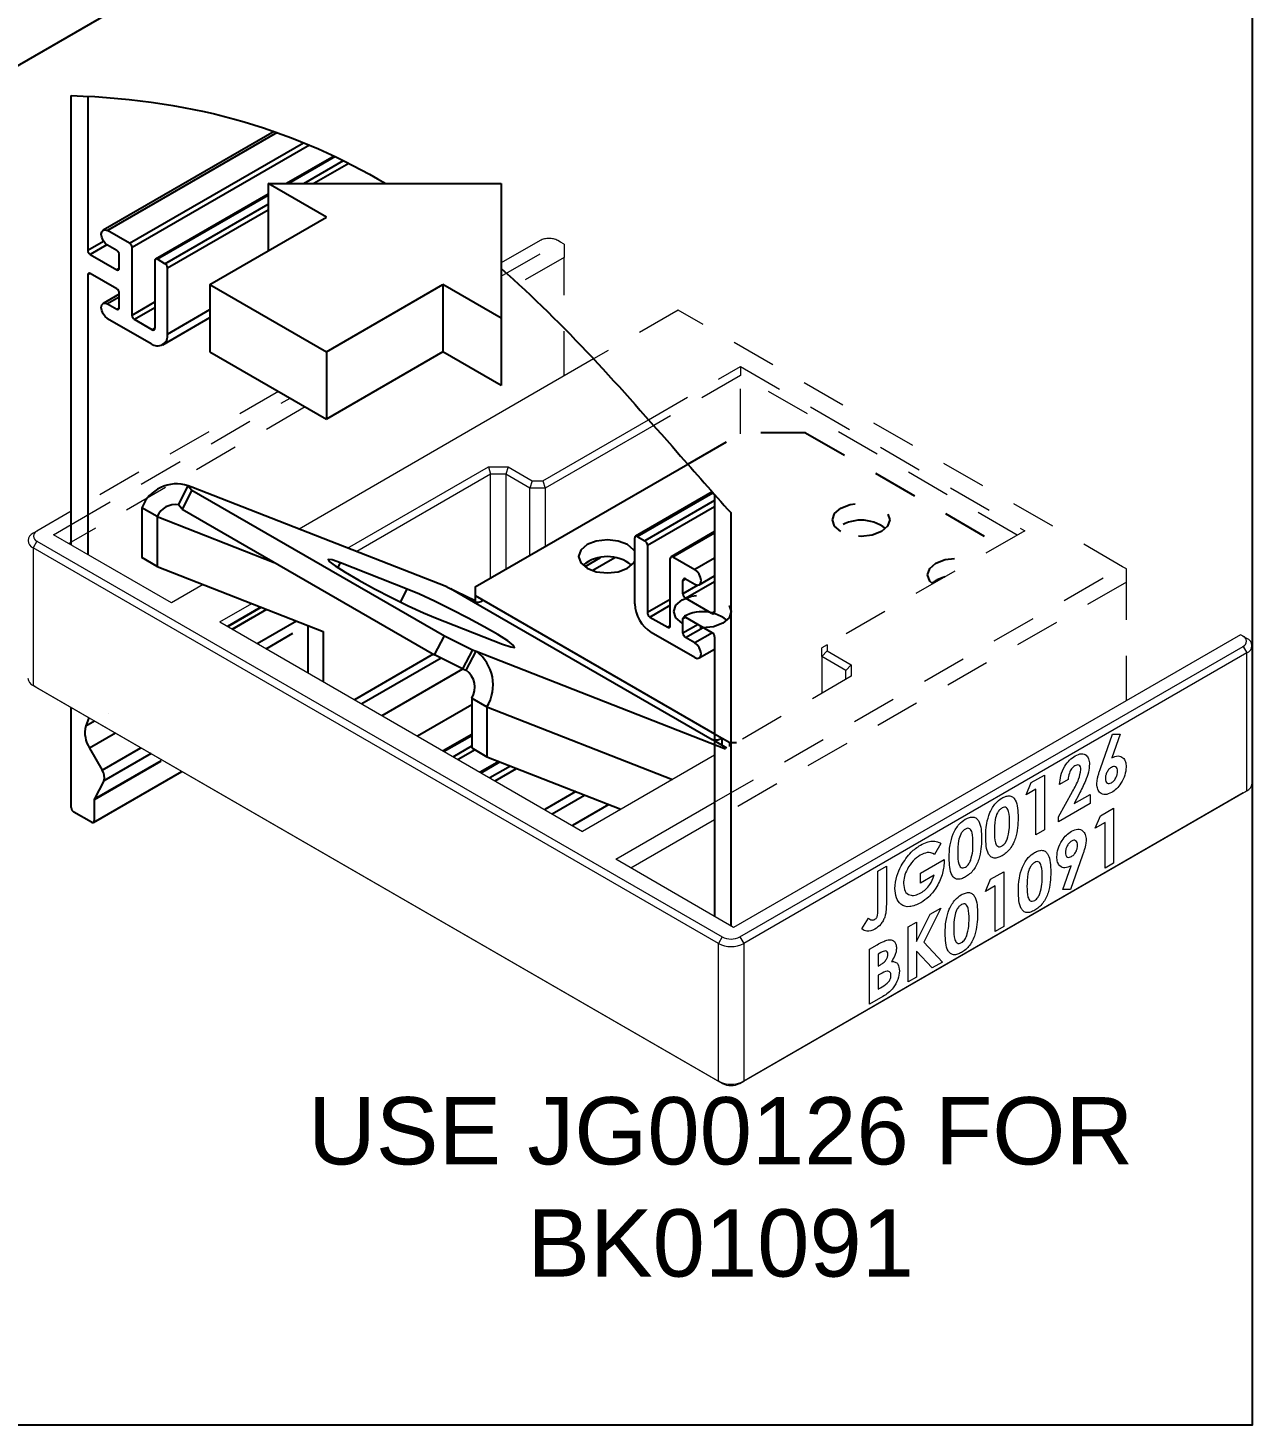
# Model space of a CAD drawing. Extents: x -0.2 to 12.5, y -10.1 to 0.
# Drawn here: x 9.087 to 12.498, y -10.085 to -6.192 of the extents above; entities that cross this region are included whole.
import ezdxf

# ---------------------------------------------------------------- set-up
doc = ezdxf.new("R2010")
doc.units = 0
doc.header["$LTSCALE"] = 0.5
doc.header["$MEASUREMENT"] = 0
doc.linetypes.add('HIDDEN', pattern=[0.375, 0.25, -0.125])
for name, color, linetype in [('Brackets', 181, 'CONTINUOUS'), ('Dimension', 10, 'CONTINUOUS'), ('FAB DWG', 221, 'CONTINUOUS'), ('Housing', 150, 'CONTINUOUS')]:
    doc.layers.add(name, color=color, linetype=linetype)
doc.layers.add('Jig', color=41, linetype='CONTINUOUS', lineweight=13)
doc.layers.add('Text-Unprinted', color=131, linetype='CONTINUOUS', plot=False)
doc.styles.get("Standard").update_dxf_attribs({"font": 'arial.ttf'})

msp = doc.modelspace()

# ---------------------------------------------------------------- linework, layer by layer
at = {"layer": 'Brackets', "transparency": 16777216}
for p, q in [((8.5068, -6.6155), (9.7437, -5.9016)), ((10.3338, -7.7494), (10.9257, -7.4075)), ((9.5064, -7.5206), (9.5336, -7.4675)), ((9.5336, -7.4675), (9.544, -7.4797)), ((9.5438, -7.4715), (9.5336, -7.4675)), ((10.2543, -7.749), (9.5438, -7.4715)), ((9.544, -7.4797), (9.5168, -7.5328)), ((9.544, -7.4797), (10.2477, -7.886)), ((9.4471, -7.5532), (9.4049, -7.5288)), ((9.4049, -7.5288), (9.4049, -7.6678)), ((9.5168, -7.5328), (9.5064, -7.5206)), ((9.5168, -7.5328), (10.2205, -7.9391)), ((9.4471, -7.5532), (9.4471, -7.6922)), ((9.4471, -7.5532), (9.7737, -7.6812)), ((9.4471, -7.6922), (9.4049, -7.6678)), ((9.4471, -7.6922), (9.9098, -7.8734)), ((9.9508, -7.6963), (9.9578, -7.6826)), ((10.1442, -7.7556), (9.9578, -7.6826)), ((10.1257, -7.7916), (10.1442, -7.7556)), ((10.2543, -7.749), (10.3338, -7.7872)), ((10.265, -7.7541), (10.3286, -7.7908)), ((10.3338, -7.7494), (10.3338, -7.7739)), ((10.3338, -7.7737), (11.0004, -8.1585)), ((10.3338, -7.7739), (10.3338, -7.7922)), ((10.3292, -7.791), (10.9935, -8.1745)), ((9.8675, -7.8569), (9.8675, -7.9889)), ((10.223, -7.8356), (10.4093, -7.9086)), ((9.9098, -7.8734), (9.9098, -8.0133)), ((10.2205, -7.9391), (10.2477, -7.886)), ((10.2477, -7.886), (10.3257, -7.9248)), ((10.2985, -7.9778), (10.2205, -7.9391)), ((10.3257, -7.9248), (10.2985, -7.9778)), ((10.3087, -7.9818), (10.3359, -7.9287)), ((10.3257, -7.9248), (10.3359, -7.9287)), ((10.3359, -7.9287), (11.0307, -8.2009)), ((10.2985, -7.9778), (10.3087, -7.9818)), ((10.3238, -8.0593), (10.3661, -8.0837)), ((10.3238, -8.0593), (10.3238, -8.1983)), ((10.3661, -8.0837), (10.3661, -8.2227)), ((10.3661, -8.0837), (10.8829, -8.2862)), ((11.0004, -8.1785), (10.9935, -8.1745)), ((10.3238, -8.1983), (10.3661, -8.2227)), ((10.3661, -8.2227), (10.7395, -8.369))]:
    msp.add_line(p, q, dxfattribs=at)
at = {"layer": 'Brackets', "linetype": 'HIDDEN', "transparency": 16777216}
for p, q in [((10.9257, -7.4075), (11.0773, -7.3204)), ((11.0004, -8.1585), (11.0427, -8.1831))]:
    msp.add_line(p, q, dxfattribs=at)
at = {"layer": 'Brackets', "linetype": 'HIDDEN', "lineweight": 25, "transparency": 16777216}
for p, q in [((11.2541, -7.3204), (11.0773, -7.3204)), ((11.2541, -7.3204), (11.7955, -7.6328)), ((11.0207, -8.1704), (11.0207, -8.1904)), ((11.035, -8.1984), (11.0004, -8.1785)), ((11.0427, -8.1831), (11.0615, -8.1831)), ((11.0427, -8.194), (11.0427, -8.1831))]:
    msp.add_line(p, q, dxfattribs=at)
at = {"layer": 'Brackets', "linetype": 'HIDDEN', "lineweight": 25, "transparency": 16777216, "flags": 128}
for points in [[(11.3522, -7.5954), (11.3348, -7.5804), (11.3288, -7.5627), (11.3348, -7.545), (11.3522, -7.5301), (11.3781, -7.5201), (11.4088, -7.5165), (11.4394, -7.5201), (11.4653, -7.5301), (11.4827, -7.545), (11.4888, -7.5627), (11.4827, -7.5804), (11.4653, -7.5954), (11.4394, -7.6054), (11.4088, -7.6089), (11.3781, -7.6054), (11.3522, -7.5954)], [(11.6085, -7.7408), (11.6, -7.7334), (11.5939, -7.7158), (11.6, -7.6981), (11.6174, -7.6831), (11.6433, -7.6731), (11.6739, -7.6696), (11.7045, -7.6731), (11.7172, -7.678)], [(10.9102, -7.8504), (10.8929, -7.8354), (10.8868, -7.8178), (10.8929, -7.8001), (10.9102, -7.7851), (10.9362, -7.7751), (10.9668, -7.7716), (10.9974, -7.7751), (11.0234, -7.7851), (11.0407, -7.8001), (11.0468, -7.8178), (11.0407, -7.8354), (11.0234, -7.8504), (10.9974, -7.8604), (10.9668, -7.8639), (10.9362, -7.8604), (10.9102, -7.8504)]]:
    msp.add_lwpolyline(points, dxfattribs=at)
at = {"layer": 'Brackets', "transparency": 16777216, "flags": 128}
for points in [[(10.7781, -7.6508), (10.7756, -7.6467), (10.7582, -7.6318), (10.7323, -7.6217), (10.7017, -7.6182), (10.671, -7.6217), (10.6451, -7.6318), (10.6277, -7.6467), (10.6217, -7.6644), (10.6277, -7.6821), (10.6451, -7.6971)], [(9.9578, -7.6826), (9.9346, -7.6744), (9.924, -7.6732), (9.9268, -7.6789), (9.943, -7.6911), (9.971, -7.7088), (10.0088, -7.7306), (10.0531, -7.7547), (10.1005, -7.7791), (10.147, -7.8019), (10.189, -7.8213), (10.223, -7.8356)], [(10.6451, -7.6971), (10.671, -7.7071), (10.7017, -7.7106), (10.7323, -7.7071), (10.7582, -7.6971), (10.7756, -7.6821), (10.7781, -7.678)], [(10.4093, -7.9086), (10.4326, -7.9167), (10.4432, -7.918), (10.4403, -7.9123), (10.4242, -7.9001), (10.3962, -7.8824), (10.3584, -7.8606), (10.3141, -7.8365), (10.2667, -7.8121), (10.2201, -7.7893), (10.1782, -7.7699), (10.1442, -7.7556)]]:
    msp.add_lwpolyline(points, dxfattribs=at)
at = {"layer": 'Brackets', "transparency": 16777216}
for centre, radius, start, end in [((9.5018, -7.5665), 0.104, 72.1919, 158.7551), ((9.4982, -7.5755), 0.0556, 81.3612, 156.4561), ((10.7017, -7.7748), 0.1096, 51.7093, 128.2907), ((10.3378, -7.7602), 0.032, 253.425, 304.3971), ((10.2666, -8.0227), 0.1168, 328.4715, 53.584), ((10.274, -8.0288), 0.0584, 328.4715, 53.584), ((11.0015, -8.1536), 0.0224, 248.9979, 267.2255)]:
    msp.add_arc(centre, radius, start, end, dxfattribs=at)
at = {"layer": 'Brackets', "linetype": 'HIDDEN', "lineweight": 25, "transparency": 16777216}
for centre, radius, start, end in [((11.4088, -7.6732), 0.1096, 51.7271, 128.2729), ((11.6739, -7.8262), 0.1096, 106.7823, 128.2729), ((10.9668, -7.9283), 0.1096, 51.7271, 128.2729), ((11.0026, -8.144), 0.032, 266.0815, 304.3971)]:
    msp.add_arc(centre, radius, start, end, dxfattribs=at)
at = {"layer": 'Dimension', "transparency": 16777216}
for p, q in [((9.9189, -6.7196), (9.7565, -6.6258)), ((9.7565, -6.6258), (10.4061, -6.6258)), ((9.7565, -6.6258), (9.7565, -6.8133)), ((10.4061, -6.6258), (10.4061, -7.1883)), ((9.5942, -6.9071), (9.9189, -6.7196)), ((9.5942, -6.9071), (9.9189, -7.0946)), ((9.5942, -6.9071), (9.5942, -7.0946)), ((9.9189, -7.0946), (10.2437, -6.9071)), ((10.4061, -7.0008), (10.2437, -6.9071)), ((10.2437, -6.9071), (10.2437, -7.0946)), ((9.5942, -7.0946), (9.9189, -7.2821)), ((10.2437, -7.0946), (9.9189, -7.2821)), ((9.9189, -7.0946), (9.9189, -7.2821)), ((10.4061, -7.1883), (10.2437, -7.0946))]:
    msp.add_line(p, q, dxfattribs=at)
msp.add_open_spline([(9.2079, -6.3807), (9.5636, -6.3906), (9.8451, -6.4842), (10.0841, -6.6258)], degree=3, dxfattribs=at)
msp.add_open_spline([(10.4061, -6.8623), (10.5832, -7.0178), (10.7896, -7.2527), (10.996, -7.4876), (11.0464, -7.5434)], degree=3, knots=[0.7365575, 0.7365575, 0.7365575, 0.7365575, 1, 1.0834941, 1.0834941, 1.0834941, 1.0834941], dxfattribs=at)
at = {"layer": 'Housing', "ltscale": 0.5, "transparency": 16777216}
msp.add_line((9.2079, -7.6326), (9.2079, -6.3807), dxfattribs=at)
at = {"layer": 'Housing', "transparency": 16777216}
for p, q in [((9.2539, -6.3824), (9.2539, -6.811)), ((9.7729, -6.4805), (9.2966, -6.7555)), ((9.782, -6.4837), (9.3091, -6.7567)), ((9.3701, -6.7919), (9.8554, -6.5118)), ((9.8719, -6.5186), (9.3772, -6.8042)), ((9.9403, -6.5492), (9.8076, -6.6258)), ((9.9435, -6.5507), (9.8134, -6.6258)), ((9.8559, -6.6258), (9.9665, -6.5619)), ((9.9816, -6.5695), (9.8841, -6.6258)), ((9.7565, -6.6553), (9.4429, -6.8363)), ((9.7565, -6.6586), (9.4479, -6.8368)), ((9.4691, -6.8491), (9.7565, -6.6831)), ((9.7565, -6.6995), (9.4761, -6.8613)), ((9.3701, -6.7919), (9.3091, -6.7567)), ((9.2539, -6.811), (9.2975, -6.7858)), ((9.3073, -6.7964), (9.2609, -6.8232)), ((9.3347, -6.8124), (9.3091, -6.7976)), ((9.3772, -6.992), (9.3772, -6.8042)), ((9.2609, -6.8232), (9.3347, -6.8658)), ((9.3418, -6.8617), (9.3418, -6.8246)), ((9.4408, -6.8409), (9.4408, -7.0287)), ((9.4691, -6.8491), (9.4479, -6.8368)), ((9.2609, -6.8763), (9.2539, -6.8804)), ((9.2539, -6.8804), (9.2539, -7.6591)), ((9.3347, -6.9189), (9.2609, -6.8763)), ((9.3347, -6.8658), (9.3418, -6.8617)), ((9.4761, -7.0451), (9.4761, -6.8613)), ((9.3418, -6.9335), (9.2966, -6.9596)), ((9.3418, -6.942), (9.3091, -6.9609)), ((9.3091, -6.9609), (9.3347, -6.9757)), ((9.3418, -6.9716), (9.3418, -6.9311)), ((9.3772, -6.992), (9.4408, -6.9553)), ((9.3091, -7.0017), (9.4302, -7.0716)), ((9.3347, -6.9757), (9.3418, -6.9716)), ((9.4408, -6.9716), (9.3842, -7.0042)), ((9.4337, -7.0328), (9.3842, -7.0042)), ((9.4627, -7.0748), (9.5942, -6.9989)), ((9.4761, -7.0451), (9.5942, -6.9769)), ((9.4337, -7.0328), (9.4408, -7.0287)), ((10.994, -7.4849), (10.7802, -7.6084)), ((10.7852, -7.6089), (10.996, -7.4871)), ((11.0004, -7.5091), (10.8064, -7.6211)), ((11.0004, -7.4921), (11.0004, -7.8192)), ((10.8135, -7.6334), (11.0004, -7.5254)), ((11.0464, -8.6939), (11.0464, -7.5434)), ((10.7781, -7.7967), (10.7781, -7.6129)), ((10.7852, -7.6089), (10.8064, -7.6211)), ((11.0004, -7.5955), (10.8792, -7.6655)), ((10.8842, -7.666), (11.0004, -7.5989)), ((10.8135, -7.6334), (10.8135, -7.8212)), ((10.8842, -7.666), (10.9452, -7.7012)), ((10.6815, -7.6686), (10.639, -7.6931)), ((10.7224, -7.6686), (10.6609, -7.7041)), ((10.8771, -7.8579), (10.8771, -7.6701)), ((11.0004, -7.6693), (10.9452, -7.7012)), ((10.9125, -7.7313), (10.9195, -7.7272)), ((10.9125, -7.7685), (10.9125, -7.7313)), ((10.9541, -7.7444), (10.9125, -7.7685)), ((10.9195, -7.7272), (10.9452, -7.742)), ((10.9195, -7.7807), (11.0004, -7.734)), ((10.9577, -7.7433), (11.0004, -7.7186)), ((10.8771, -7.7844), (10.8135, -7.8212)), ((10.9933, -7.8233), (10.9195, -7.7807)), ((9.6441, -7.8599), (9.7375, -7.806)), ((9.6568, -7.8672), (9.7526, -7.8119)), ((10.8205, -7.8334), (10.8771, -7.8007)), ((11.0004, -7.8192), (10.9933, -7.8233)), ((9.6566, -7.8671), (9.714, -7.834)), ((9.7261, -7.9073), (9.8353, -7.8443)), ((10.8205, -7.8334), (10.87, -7.862)), ((10.8771, -7.8579), (10.87, -7.862)), ((10.9125, -7.8379), (10.9195, -7.8338)), ((10.9125, -7.8783), (10.9125, -7.8379)), ((10.9546, -7.854), (10.9125, -7.8783)), ((10.9195, -7.8338), (10.9933, -7.8764)), ((10.9195, -7.8906), (10.9687, -7.8622)), ((9.751, -7.9216), (9.8256, -7.8786)), ((10.9452, -7.9462), (10.8241, -7.8763)), ((10.9452, -7.9053), (10.9195, -7.8906)), ((10.9943, -7.877), (10.9452, -7.9053)), ((11.0004, -7.8886), (11.0004, -8.6674)), ((10.2167, -7.9369), (9.9971, -8.0637)), ((10.9577, -7.9474), (11.0004, -7.9227)), ((10.2384, -7.948), (10.0176, -8.0755)), ((10.0741, -8.1082), (10.2993, -7.9782)), ((9.2079, -8.3644), (9.2079, -8.0858)), ((10.3238, -8.0783), (10.1731, -8.1653)), ((10.3238, -8.1607), (10.2444, -8.2065)), ((10.3238, -8.164), (10.2474, -8.2082)), ((10.2721, -8.2225), (10.3238, -8.1926)), ((10.333, -8.2036), (10.2863, -8.2306)), ((10.399, -8.2356), (10.347, -8.2657)), ((10.3499, -8.2674), (10.4025, -8.237)), ((10.432, -8.2485), (10.3746, -8.2817)), ((10.3888, -8.2898), (10.4488, -8.2551)), ((10.614, -8.3198), (10.5274, -8.3698)), ((10.5479, -8.3817), (10.6384, -8.3294)), ((10.7058, -8.3558), (10.6045, -8.4143))]:
    msp.add_line(p, q, dxfattribs=at)
at = {"layer": 'Housing', "linetype": 'Continuous', "lineweight": 25, "transparency": 16777216}
for p, q in [((9.2571, -8.1142), (9.2483, -8.1369)), ((9.2483, -8.1369), (9.2724, -8.123)), ((9.3105, -8.101), (9.3105, -8.101)), ((9.3313, -8.157), (9.259, -8.1988)), ((9.259, -8.1988), (9.2943, -8.2599)), ((9.2943, -8.2599), (9.4019, -8.1978)), ((9.4569, -8.2361), (9.2715, -8.3431)), ((9.2722, -8.34), (9.4582, -8.2327)), ((9.4301, -8.2141), (9.2985, -8.29)), ((9.2695, -8.4057), (9.5158, -8.2635)), ((9.2985, -8.29), (9.2722, -8.34)), ((9.2715, -8.3431), (9.2715, -8.4011)), ((9.2645, -8.4052), (9.215, -8.3767))]:
    msp.add_line(p, q, dxfattribs=at)
at = {"layer": 'Housing', "transparency": 16777216, "flags": 128}
for points in [[(9.3091, -6.7976), (9.3023, -6.7921), (9.2966, -6.7844), (9.2928, -6.7755), (9.2914, -6.7669), (9.2928, -6.7599), (9.2966, -6.7555), (9.3023, -6.7544), (9.3091, -6.7567)], [(9.3091, -7.0017), (9.3023, -6.9962), (9.2966, -6.9885), (9.2928, -6.9797), (9.2914, -6.9711), (9.2928, -6.964), (9.2966, -6.9596), (9.3023, -6.9585), (9.3091, -6.9609)], [(10.9452, -7.742), (10.9519, -7.7444), (10.9577, -7.7433), (10.9615, -7.7389), (10.9628, -7.7318), (10.9615, -7.7232), (10.9577, -7.7144), (10.9519, -7.7067), (10.9452, -7.7012)], [(10.9452, -7.9462), (10.9519, -7.9485), (10.9577, -7.9474), (10.9615, -7.943), (10.9628, -7.936), (10.9615, -7.9274), (10.9577, -7.9185), (10.9519, -7.9108), (10.9452, -7.9053)]]:
    msp.add_lwpolyline(points, dxfattribs=at)
at = {"layer": 'Housing', "transparency": 16777216}
for centre, radius, start, end in [((9.2692, -6.8103), 0.0154, 182.6055, 237.3945), ((9.3618, -6.8049), 0.0154, 2.6055, 57.3945), ((9.3264, -6.8253), 0.0154, 2.6055, 57.3945), ((9.4451, -6.8402), 0.00437, 50.7967, 189.214), ((9.4608, -6.862), 0.0154, 2.6055, 57.3945), ((9.2582, -6.8797), 0.00437, 50.7967, 189.214), ((9.3375, -6.8624), 0.00437, 230.7967, 9.214), ((9.3264, -6.9318), 0.0154, 2.6055, 57.3945), ((9.3375, -6.9723), 0.00437, 230.7967, 9.214), ((9.3925, -6.9913), 0.0154, 182.6055, 237.3945), ((9.4481, -7.0496), 0.0284, 230.7967, 9.214), ((9.4365, -7.0294), 0.00437, 230.7967, 9.214), ((10.7824, -7.6122), 0.00437, 50.7967, 189.214), ((10.7981, -7.6341), 0.0154, 2.6055, 57.3945), ((10.8814, -7.6694), 0.00437, 50.7967, 189.214), ((10.9168, -7.7306), 0.00437, 50.7967, 189.214), ((10.9278, -7.7678), 0.0154, 182.6055, 237.3945), ((10.8779, -7.7921), 0.0999, 182.6055, 237.3945), ((10.8288, -7.8205), 0.0154, 182.6055, 237.3945), ((10.9961, -7.8199), 0.00437, 230.7967, 9.214), ((10.8728, -7.8586), 0.00437, 230.7967, 9.214), ((10.9168, -7.8372), 0.00437, 50.7967, 189.214), ((10.9278, -7.8776), 0.0154, 182.6055, 237.3945), ((10.9851, -7.8893), 0.0154, 2.6055, 57.3945)]:
    msp.add_arc(centre, radius, start, end, dxfattribs=at)
at = {"layer": 'Housing', "linetype": 'Continuous', "lineweight": 25, "transparency": 16777216}
for centre, radius, start, end in [((9.3234, -8.1558), 0.0774, 165.8868, 213.7225), ((9.2665, -8.2791), 0.0338, 341.2255, 34.7489), ((9.2232, -8.3637), 0.0154, 182.6023, 237.3977), ((9.2781, -8.3429), 0.0066, 154.0689, 181.5675), ((9.2672, -8.4018), 0.00437, 230.815, 9.2203)]:
    msp.add_arc(centre, radius, start, end, dxfattribs=at)
at = {"layer": 'Jig', "linetype": 'HIDDEN', "transparency": 16777216}
for p, q in [((10.5143, -6.7845), (10.4061, -6.847)), ((10.4061, -6.8838), (10.5708, -6.7886)), ((10.5708, -6.7886), (10.5638, -6.7845)), ((10.5814, -6.7948), (10.5708, -6.7886)), ((10.5814, -6.7948), (10.5814, -6.8315)), ((10.5814, -6.8315), (10.4061, -6.9327)), ((10.5814, -7.1616), (10.5814, -6.8315)), ((10.8992, -6.9782), (10.6633, -7.1144)), ((12.1375, -7.6931), (10.8992, -6.9782)), ((10.8166, -7.2836), (11.0729, -7.1356)), ((11.0729, -7.1601), (10.8309, -7.2998)), ((11.0729, -7.1356), (11.8648, -7.5928)), ((11.0729, -7.1356), (11.0729, -7.1601)), ((11.8436, -7.605), (11.0729, -7.1601)), ((11.0729, -7.3229), (11.0729, -7.1601)), ((9.7857, -7.2051), (9.2079, -7.5387)), ((9.2079, -7.5754), (9.8175, -7.2235)), ((9.8599, -7.248), (9.2079, -7.6244)), ((11.8648, -7.5928), (11.3142, -7.9107)), ((11.0004, -8.3495), (12.1375, -7.6931)), ((12.1481, -7.6992), (12.1375, -7.6931)), ((12.1481, -7.7359), (12.1481, -7.6992)), ((12.1481, -7.7359), (11.0004, -8.3985)), ((12.1481, -8.0661), (12.1481, -7.7359)), ((11.3142, -7.9107), (11.2992, -7.9194)), ((11.2992, -7.9438), (11.2992, -7.9194)), ((11.3142, -7.928), (11.2992, -7.9438)), ((11.3142, -7.9107), (11.3142, -7.928)), ((11.3142, -7.928), (11.3813, -7.9668)), ((11.3663, -7.9826), (11.2992, -7.9438)), ((11.2992, -7.9438), (11.2992, -8.0459)), ((11.3813, -7.9668), (11.3663, -7.9826)), ((11.3813, -7.9668), (11.3813, -7.9985)), ((11.3813, -7.9985), (11.0004, -8.2184)), ((11.3663, -8.0071), (11.3663, -7.9826))]:
    msp.add_line(p, q, dxfattribs=at)
at = {"layer": 'Jig', "transparency": 16777216}
for p, q in [((10.6633, -7.1144), (9.8426, -7.5882)), ((10.5222, -7.4535), (10.8166, -7.2836)), ((10.8309, -7.2998), (10.5284, -7.4744)), ((9.9781, -7.6411), (10.3702, -7.4147)), ((10.3702, -7.4147), (10.425, -7.4147)), ((10.3702, -7.4147), (10.3764, -7.4356)), ((10.425, -7.4147), (10.4188, -7.4356)), ((10.425, -7.4147), (10.4922, -7.4535)), ((10.3764, -7.4356), (10.0034, -7.651)), ((10.4188, -7.4356), (10.3764, -7.4356)), ((10.3764, -7.7248), (10.3764, -7.4356)), ((10.486, -7.4744), (10.4188, -7.4356)), ((10.4188, -7.4356), (10.4188, -7.7003)), ((10.4922, -7.4535), (10.486, -7.4744)), ((10.4922, -7.4535), (10.5222, -7.4535)), ((10.5222, -7.4535), (10.5284, -7.4744)), ((10.5284, -7.4744), (10.486, -7.4744)), ((10.486, -7.6615), (10.486, -7.4744)), ((10.5284, -7.4744), (10.5284, -7.637)), ((9.2079, -7.5387), (9.1124, -7.5938)), ((9.1584, -7.604), (9.2079, -7.5754)), ((9.1124, -7.5938), (9.1018, -7.5999)), ((9.1124, -7.6224), (9.1018, -7.6408)), ((9.1124, -7.6224), (11.0216, -8.7245)), ((9.4868, -7.7936), (9.1584, -7.604)), ((9.2079, -7.6244), (9.2008, -7.6285)), ((11.011, -8.7429), (9.1018, -7.6408)), ((9.1018, -7.6408), (9.1018, -8.0245)), ((9.5753, -7.7424), (9.4868, -7.7936)), ((9.6215, -7.8469), (9.7107, -7.7955)), ((9.7359, -7.8054), (9.6428, -7.8591)), ((9.6215, -7.8469), (10.6327, -8.4306)), ((12.4659, -7.8826), (11.0534, -8.698)), ((12.473, -7.8867), (12.4659, -7.8826)), ((12.473, -7.8867), (12.4836, -7.8928)), ((11.0711, -8.7245), (12.473, -7.9153)), ((12.4836, -7.9336), (11.0817, -8.7429)), ((12.473, -7.9153), (12.4836, -7.9336)), ((12.4836, -8.3174), (12.4836, -7.9336)), ((12.4982, -8.297), (12.4982, -7.9132)), ((9.1018, -8.0245), (11.011, -9.1267)), ((9.1124, -8.0307), (9.1018, -8.0245)), ((11.0216, -9.1328), (9.1124, -8.0307)), ((12.0756, -8.2559), (12.1093, -8.1601)), ((12.1304, -8.1602), (12.1073, -8.226)), ((12.1093, -8.1601), (12.1304, -8.1602)), ((11.0004, -8.2184), (10.6327, -8.4306)), ((11.8827, -8.2948), (11.9195, -8.2736)), ((11.9195, -8.2736), (11.9195, -8.4267)), ((11.9858, -8.2863), (11.962, -8.3001)), ((12.473, -8.3235), (11.0711, -9.1328)), ((11.0817, -9.1267), (12.4836, -8.3174)), ((11.8685, -8.3285), (11.8827, -8.2948)), ((11.8957, -8.3128), (11.8685, -8.3285)), ((11.8957, -8.4404), (11.8957, -8.3128)), ((11.9586, -8.3902), (11.9978, -8.3193)), ((12.0162, -8.327), (12.0023, -8.3533)), ((12.0023, -8.3533), (12.047, -8.3276)), ((12.047, -8.3276), (12.047, -8.3531)), ((12.473, -8.3235), (12.4836, -8.3174)), ((10.7251, -8.5084), (11.0004, -8.3495)), ((12.047, -8.3531), (11.9586, -8.4041)), ((12.0756, -8.3876), (12.1124, -8.3663)), ((12.1124, -8.3663), (12.1124, -8.5194)), ((11.0004, -8.3985), (10.7675, -8.5329)), ((11.9586, -8.4041), (11.9586, -8.3902)), ((12.0614, -8.4213), (12.0756, -8.3876)), ((12.0886, -8.4056), (12.0614, -8.4213)), ((12.0886, -8.5332), (12.0886, -8.4056)), ((11.9195, -8.4267), (11.8957, -8.4404)), ((11.6313, -8.4643), (11.6133, -8.4946)), ((11.0534, -8.698), (10.7251, -8.5084)), ((11.5744, -8.5474), (11.6405, -8.5092)), ((11.6405, -8.5092), (11.6407, -8.5156)), ((12.0259, -8.4968), (11.9922, -8.5927)), ((12.1124, -8.5194), (12.0886, -8.5332)), ((11.4554, -8.5415), (11.4792, -8.5277)), ((11.4554, -8.6495), (11.4554, -8.5415)), ((11.4792, -8.5277), (11.4792, -8.6294)), ((11.5744, -8.5748), (11.5744, -8.5474)), ((11.6125, -8.5529), (11.5744, -8.5748)), ((11.7697, -8.5642), (11.8064, -8.543)), ((11.8064, -8.543), (11.8064, -8.6961)), ((11.9712, -8.5926), (11.9943, -8.5268)), ((11.7554, -8.5979), (11.7697, -8.5642)), ((11.7826, -8.5822), (11.7554, -8.5979)), ((11.7826, -8.7098), (11.7826, -8.5822)), ((11.9922, -8.5927), (11.9712, -8.5926)), ((11.4112, -8.7023), (11.4292, -8.6727)), ((11.5634, -8.7372), (11.601, -8.6616)), ((11.631, -8.6442), (11.5838, -8.7392)), ((11.601, -8.6616), (11.631, -8.6442)), ((11.5396, -8.697), (11.5634, -8.6833)), ((11.5396, -8.8501), (11.5396, -8.697)), ((11.5634, -8.6833), (11.5634, -8.7372)), ((11.8064, -8.6961), (11.7826, -8.7098)), ((11.0216, -8.7245), (11.011, -8.7429)), ((11.011, -9.1267), (11.011, -8.7429)), ((11.0711, -8.7245), (11.0817, -8.7429)), ((11.0817, -8.7429), (11.0817, -9.1267)), ((11.4325, -8.7588), (11.4537, -8.7466)), ((11.5838, -8.7392), (11.6356, -8.7947)), ((11.4325, -8.9119), (11.4325, -8.7588)), ((11.4637, -8.7683), (11.4563, -8.7726)), ((11.4563, -8.7726), (11.4563, -8.8059)), ((11.5634, -8.7646), (11.5634, -8.8364)), ((11.607, -8.8112), (11.5634, -8.7646)), ((11.6356, -8.7947), (11.607, -8.8112)), ((11.4563, -8.8059), (11.4626, -8.8023)), ((11.462, -8.8282), (11.4563, -8.8315)), ((11.4563, -8.8315), (11.4563, -8.8707)), ((11.4563, -8.8707), (11.4631, -8.8668)), ((11.5634, -8.8364), (11.5396, -8.8501)), ((11.4698, -8.8904), (11.4325, -8.9119)), ((11.0216, -9.1328), (11.011, -9.1267)), ((11.0711, -9.1328), (11.0817, -9.1267))]:
    msp.add_line(p, q, dxfattribs=at)
at = {"layer": 'Jig', "linetype": 'HIDDEN', "transparency": 16777216}
msp.add_arc((10.539, -6.8323), 0.0538, 62.6097, 117.3903, dxfattribs=at)
at = {"layer": 'Jig', "transparency": 16777216}
for centre, radius, start, end in [((9.1096, -7.6203), 0.0218, 110.7834, 249.2166), ((9.1179, -7.6081), 0.0153, 110.7834, 249.2166), ((12.4675, -7.901), 0.0153, 290.7834, 69.2166), ((12.4758, -7.9132), 0.0218, 290.7834, 69.2166), ((9.1122, -8.0016), 0.0251, 185.6948, 245.6253), ((12.4732, -8.2945), 0.0251, 294.3747, 354.3052), ((11.0464, -8.6747), 0.0769, 242.6097, 297.3903), ((11.0464, -8.6768), 0.0538, 242.6097, 297.3903), ((11.0464, -9.0584), 0.0769, 242.6097, 297.3903), ((11.0464, -9.085), 0.0538, 242.6097, 297.3903)]:
    msp.add_arc(centre, radius, start, end, dxfattribs=at)
for points, knots in [([(11.962, -8.3001), (11.9627, -8.2919), (11.9641, -8.2755), (11.9746, -8.2506), (11.9895, -8.2308), (12.0002, -8.2236), (12.0055, -8.22)], [0, 0, 0, 0, 0.280627, 0.559915, 0.779791, 1, 1, 1, 1]), ([(12.0041, -8.2483), (12.001, -8.2507), (11.9947, -8.2556), (11.9872, -8.2706), (11.9863, -8.2804), (11.9858, -8.2863)], [0, 0, 0, 0, 0.278755, 0.559273, 1, 1, 1, 1]), ([(12.0215, -8.2586), (12.0212, -8.2558), (12.0207, -8.2501), (12.0161, -8.2458), (12.0102, -8.2452), (12.0062, -8.2473), (12.0041, -8.2483)], [0, 0, 0, 0, 0.279907, 0.55917, 0.779387, 1, 1, 1, 1]), ([(12.0055, -8.22), (12.0114, -8.2173), (12.0231, -8.2119), (12.0362, -8.2169), (12.0437, -8.228), (12.0447, -8.238), (12.0453, -8.2429)], [0, 0, 0, 0, 0.279805, 0.55906, 0.779652, 1, 1, 1, 1]), ([(12.0453, -8.2429), (12.0445, -8.2505), (12.0431, -8.2657), (12.0327, -8.2947), (12.0225, -8.3148), (12.0162, -8.327)], [0, 0, 0, 0, 0.279438, 0.559473, 1, 1, 1, 1]), ([(12.1061, -8.2522), (12.1035, -8.2541), (12.0983, -8.2579), (12.0929, -8.2672), (12.0898, -8.2759), (12.0896, -8.2808), (12.0895, -8.2832)], [0, 0, 0, 0, 0.279066, 0.558645, 0.779234, 1, 1, 1, 1]), ([(12.1234, -8.2636), (12.1232, -8.2607), (12.1227, -8.2549), (12.1183, -8.2502), (12.1124, -8.2492), (12.1082, -8.2512), (12.1061, -8.2522)], [0, 0, 0, 0, 0.280078, 0.559655, 0.779835, 1, 1, 1, 1]), ([(12.1472, -8.2515), (12.1466, -8.2588), (12.1452, -8.2736), (12.1342, -8.2955), (12.1209, -8.3128), (12.1114, -8.3193), (12.1067, -8.3225)], [0, 0, 0, 0, 0.279668, 0.559359, 0.779634, 1, 1, 1, 1]), ([(12.1073, -8.226), (12.1133, -8.2234), (12.1255, -8.2181), (12.1385, -8.2241), (12.1462, -8.2356), (12.1469, -8.2462), (12.1472, -8.2515)], [0, 0, 0, 0, 0.279351, 0.559054, 0.779381, 1, 1, 1, 1]), ([(11.9978, -8.3193), (12.0043, -8.308), (12.0158, -8.288), (12.0197, -8.2676), (12.0215, -8.2586)], [0, 0, 0, 0, 0.562473, 1, 1, 1, 1]), ([(12.0657, -8.2983), (12.0659, -8.2938), (12.0664, -8.2863), (12.0694, -8.275), (12.0724, -8.2655), (12.0746, -8.2591), (12.0756, -8.2559)], [0, 0, 0, 0, 0.339517, 0.559558, 0.779773, 1, 1, 1, 1]), ([(12.0895, -8.2832), (12.0897, -8.2861), (12.0902, -8.2919), (12.0945, -8.2964), (12.1, -8.2981), (12.1041, -8.2962), (12.1062, -8.2953)], [0, 0, 0, 0, 0.280082, 0.559954, 0.780074, 1, 1, 1, 1]), ([(12.1062, -8.2953), (12.1089, -8.2934), (12.1142, -8.2894), (12.1199, -8.2801), (12.123, -8.2711), (12.1233, -8.2661), (12.1234, -8.2636)], [0, 0, 0, 0, 0.279199, 0.558982, 0.779369, 1, 1, 1, 1]), ([(12.1067, -8.3225), (12.1006, -8.3253), (12.0884, -8.3307), (12.0753, -8.3248), (12.067, -8.3141), (12.0661, -8.3036), (12.0657, -8.2983)], [0, 0, 0, 0, 0.27954, 0.559175, 0.779612, 1, 1, 1, 1]), ([(11.7672, -8.3784), (11.7723, -8.3688), (11.7813, -8.3515), (11.7949, -8.3422), (11.8009, -8.3381)], [0, 0, 0, 0, 0.558689, 1, 1, 1, 1]), ([(11.8015, -8.3652), (11.7991, -8.3669), (11.7943, -8.3704), (11.7862, -8.382), (11.7803, -8.4045), (11.7802, -8.4212), (11.7801, -8.4324)], [0, 0, 0, 0, 0.124864, 0.249677, 0.498634, 1, 1, 1, 1]), ([(11.8009, -8.3381), (11.8049, -8.3361), (11.8127, -8.3321), (11.8238, -8.3312), (11.8327, -8.3352), (11.841, -8.3459), (11.8458, -8.3655), (11.8462, -8.3834), (11.8464, -8.3924)], [0, 0, 0, 0, 0.125048, 0.249955, 0.374798, 0.49985, 0.749488, 1, 1, 1, 1]), ([(11.8226, -8.4061), (11.8225, -8.3953), (11.8225, -8.3791), (11.8159, -8.3652), (11.8086, -8.3622), (11.8039, -8.3642), (11.8015, -8.3652)], [0, 0, 0, 0, 0.501438, 0.75036, 0.875309, 1, 1, 1, 1]), ([(11.6652, -8.4373), (11.6703, -8.4276), (11.6794, -8.4104), (11.693, -8.4011), (11.699, -8.397)], [0, 0, 0, 0, 0.558689, 1, 1, 1, 1]), ([(11.699, -8.397), (11.7029, -8.395), (11.7107, -8.391), (11.7218, -8.39), (11.7307, -8.394), (11.7391, -8.4048), (11.7439, -8.4244), (11.7442, -8.4423), (11.7444, -8.4513)], [0, 0, 0, 0, 0.125048, 0.249955, 0.374798, 0.49985, 0.749488, 1, 1, 1, 1]), ([(11.7563, -8.4458), (11.7564, -8.4338), (11.7565, -8.4125), (11.7639, -8.3888), (11.7672, -8.3784)], [0, 0, 0, 0, 0.561086, 1, 1, 1, 1]), ([(11.8464, -8.3924), (11.8458, -8.4111), (11.8451, -8.4346), (11.8331, -8.465), (11.8245, -8.4794), (11.8134, -8.4911), (11.8055, -8.4961), (11.8016, -8.4986)], [0, 0, 0, 0, 0.498805, 0.624244, 0.749413, 0.874575, 1, 1, 1, 1]), ([(11.8161, -8.4523), (11.8184, -8.4433), (11.8225, -8.4271), (11.8226, -8.4125), (11.8226, -8.4061)], [0, 0, 0, 0, 0.5584359, 1, 1, 1, 1]), ([(11.6543, -8.5047), (11.6544, -8.4927), (11.6545, -8.4714), (11.6619, -8.4477), (11.6652, -8.4373)], [0, 0, 0, 0, 0.561086, 1, 1, 1, 1]), ([(11.6995, -8.4241), (11.6971, -8.4258), (11.6923, -8.4293), (11.6842, -8.4408), (11.6783, -8.4634), (11.6782, -8.4801), (11.6781, -8.4913)], [0, 0, 0, 0, 0.124864, 0.249677, 0.498634, 1, 1, 1, 1]), ([(11.7206, -8.465), (11.7206, -8.4542), (11.7205, -8.438), (11.7139, -8.4241), (11.7066, -8.421), (11.7019, -8.4231), (11.6995, -8.4241)], [0, 0, 0, 0, 0.501438, 0.75036, 0.875309, 1, 1, 1, 1]), ([(11.8016, -8.4986), (11.7977, -8.5006), (11.79, -8.5046), (11.779, -8.5058), (11.7701, -8.5021), (11.7617, -8.4916), (11.7568, -8.4724), (11.7565, -8.4547), (11.7563, -8.4458)], [0, 0, 0, 0, 0.125092, 0.249938, 0.374824, 0.499891, 0.749468, 1, 1, 1, 1]), ([(11.7801, -8.4324), (11.7802, -8.443), (11.7803, -8.4588), (11.7872, -8.472), (11.7947, -8.4743), (11.7992, -8.4722), (11.8015, -8.4712)], [0, 0, 0, 0, 0.501325, 0.750122, 0.875087, 1, 1, 1, 1]), ([(11.9543, -8.5014), (11.955, -8.494), (11.9563, -8.4793), (11.9673, -8.4574), (11.9806, -8.4399), (11.9901, -8.4335), (11.9949, -8.4302)], [0, 0, 0, 0, 0.2797, 0.55942, 0.779679, 1, 1, 1, 1]), ([(11.9949, -8.4302), (12.001, -8.4275), (12.0132, -8.4221), (12.0263, -8.428), (12.0346, -8.4387), (12.0355, -8.4492), (12.0359, -8.4545)], [0, 0, 0, 0, 0.279545, 0.559152, 0.77959, 1, 1, 1, 1]), ([(11.5204, -8.5268), (11.5291, -8.513), (11.5447, -8.4884), (11.5651, -8.475), (11.5741, -8.469)], [0, 0, 0, 0, 0.558593, 1, 1, 1, 1]), ([(11.5741, -8.469), (11.5803, -8.4658), (11.5914, -8.46), (11.6019, -8.4583), (11.6065, -8.4576)], [0, 0, 0, 0, 0.559875, 1, 1, 1, 1]), ([(11.6065, -8.4576), (11.6116, -8.4577), (11.6208, -8.4581), (11.6281, -8.4624), (11.6313, -8.4643)], [0, 0, 0, 0, 0.559451, 1, 1, 1, 1]), ([(11.7444, -8.4513), (11.7438, -8.47), (11.7431, -8.4935), (11.7311, -8.5239), (11.7225, -8.5383), (11.7114, -8.55), (11.7036, -8.555), (11.6996, -8.5575)], [0, 0, 0, 0, 0.498805, 0.624244, 0.749413, 0.874575, 1, 1, 1, 1]), ([(11.7141, -8.5112), (11.7164, -8.5022), (11.7206, -8.486), (11.7206, -8.4714), (11.7206, -8.465)], [0, 0, 0, 0, 0.5584359, 1, 1, 1, 1]), ([(11.8015, -8.4712), (11.8032, -8.4701), (11.8066, -8.4678), (11.812, -8.4613), (11.8145, -8.4557), (11.8161, -8.4523)], [0, 0, 0, 0, 0.280266, 0.560445, 1, 1, 1, 1]), ([(11.8919, -8.4897), (11.8958, -8.4877), (11.9037, -8.4838), (11.9147, -8.4828), (11.9237, -8.4868), (11.932, -8.4975), (11.9368, -8.5172), (11.9371, -8.5351), (11.9373, -8.544)], [0, 0, 0, 0, 0.125048, 0.249955, 0.374798, 0.49985, 0.749488, 1, 1, 1, 1]), ([(11.9954, -8.4575), (11.9927, -8.4594), (11.9874, -8.4634), (11.9817, -8.4727), (11.9786, -8.4816), (11.9783, -8.4866), (11.9781, -8.4891)], [0, 0, 0, 0, 0.279178, 0.558905, 0.779362, 1, 1, 1, 1]), ([(12.0121, -8.4696), (12.0119, -8.4667), (12.0114, -8.4609), (12.0071, -8.4563), (12.0015, -8.4547), (11.9974, -8.4565), (11.9954, -8.4575)], [0, 0, 0, 0, 0.280155, 0.559809, 0.780058, 1, 1, 1, 1]), ([(11.9954, -8.5006), (11.998, -8.4987), (12.0033, -8.4949), (12.0086, -8.4856), (12.0117, -8.4769), (12.012, -8.472), (12.0121, -8.4696)], [0, 0, 0, 0, 0.279141, 0.558801, 0.779318, 1, 1, 1, 1]), ([(12.0359, -8.4545), (12.0356, -8.4591), (12.0352, -8.4665), (12.0321, -8.4778), (12.0291, -8.4873), (12.027, -8.4936), (12.0259, -8.4968)], [0, 0, 0, 0, 0.339505, 0.559557, 0.77977, 1, 1, 1, 1]), ([(11.5735, -8.4969), (11.5667, -8.5016), (11.5531, -8.5111), (11.5378, -8.5339), (11.5283, -8.5567), (11.5273, -8.5696), (11.5268, -8.576)], [0, 0, 0, 0, 0.279829, 0.559453, 0.779648, 1, 1, 1, 1]), ([(11.6133, -8.4946), (11.6069, -8.4917), (11.5953, -8.4867), (11.5801, -8.4938), (11.5735, -8.4969)], [0, 0, 0, 0, 0.559571, 1, 1, 1, 1]), ([(11.6407, -8.5156), (11.6394, -8.5275), (11.6368, -8.5514), (11.6198, -8.5869), (11.5977, -8.6144), (11.5824, -8.6245), (11.5748, -8.6296)], [0, 0, 0, 0, 0.279581, 0.559329, 0.779421, 1, 1, 1, 1]), ([(11.6996, -8.5575), (11.6958, -8.5595), (11.688, -8.5635), (11.677, -8.5647), (11.6681, -8.5609), (11.6597, -8.5505), (11.6548, -8.5313), (11.6545, -8.5136), (11.6543, -8.5047)], [0, 0, 0, 0, 0.125092, 0.249938, 0.374824, 0.499891, 0.749468, 1, 1, 1, 1]), ([(11.6781, -8.4913), (11.6782, -8.5018), (11.6783, -8.5176), (11.6852, -8.5309), (11.6927, -8.5332), (11.6973, -8.5311), (11.6995, -8.5301)], [0, 0, 0, 0, 0.501325, 0.750122, 0.875087, 1, 1, 1, 1]), ([(11.6995, -8.5301), (11.7012, -8.529), (11.7046, -8.5267), (11.71, -8.5201), (11.7125, -8.5146), (11.7141, -8.5112)], [0, 0, 0, 0, 0.280266, 0.560445, 1, 1, 1, 1]), ([(11.8581, -8.53), (11.8632, -8.5204), (11.8723, -8.5031), (11.8859, -8.4938), (11.8919, -8.4897)], [0, 0, 0, 0, 0.558689, 1, 1, 1, 1]), ([(11.8925, -8.5169), (11.89, -8.5186), (11.8852, -8.522), (11.8772, -8.5336), (11.8713, -8.5561), (11.8711, -8.5729), (11.871, -8.584)], [0, 0, 0, 0, 0.124864, 0.249677, 0.498634, 1, 1, 1, 1]), ([(11.9135, -8.5578), (11.9135, -8.5469), (11.9134, -8.5308), (11.9068, -8.5168), (11.8995, -8.5138), (11.8948, -8.5158), (11.8925, -8.5169)], [0, 0, 0, 0, 0.501438, 0.75036, 0.875309, 1, 1, 1, 1]), ([(11.9943, -8.5268), (11.9882, -8.5294), (11.9761, -8.5347), (11.963, -8.5287), (11.9554, -8.5172), (11.9547, -8.5067), (11.9543, -8.5014)], [0, 0, 0, 0, 0.279339, 0.559087, 0.779393, 1, 1, 1, 1]), ([(11.9781, -8.4891), (11.9784, -8.4921), (11.9788, -8.4979), (11.9833, -8.5025), (11.9891, -8.5036), (11.9933, -8.5016), (11.9954, -8.5006)], [0, 0, 0, 0, 0.280016, 0.559624, 0.779676, 1, 1, 1, 1]), ([(11.503, -8.5898), (11.504, -8.5783), (11.5056, -8.5577), (11.5159, -8.5363), (11.5204, -8.5268)], [0, 0, 0, 0, 0.559331, 1, 1, 1, 1]), ([(11.5753, -8.6018), (11.5797, -8.599), (11.5884, -8.5933), (11.6032, -8.5768), (11.609, -8.5619), (11.6125, -8.5529)], [0, 0, 0, 0, 0.281092, 0.56137, 1, 1, 1, 1]), ([(11.8472, -8.5975), (11.8473, -8.5855), (11.8474, -8.5641), (11.8549, -8.5404), (11.8581, -8.53)], [0, 0, 0, 0, 0.561086, 1, 1, 1, 1]), ([(11.9373, -8.544), (11.9367, -8.5628), (11.936, -8.5862), (11.924, -8.6167), (11.9154, -8.6311), (11.9043, -8.6427), (11.8965, -8.6478), (11.8926, -8.6503)], [0, 0, 0, 0, 0.498805, 0.624244, 0.749413, 0.874575, 1, 1, 1, 1]), ([(11.907, -8.6039), (11.9093, -8.5949), (11.9135, -8.5787), (11.9135, -8.5642), (11.9135, -8.5578)], [0, 0, 0, 0, 0.558436, 1, 1, 1, 1]), ([(11.5748, -8.6296), (11.5643, -8.6345), (11.5432, -8.6442), (11.5192, -8.6365), (11.5055, -8.6169), (11.5038, -8.5988), (11.503, -8.5898)], [0, 0, 0, 0, 0.279925, 0.559162, 0.779596, 1, 1, 1, 1]), ([(11.5268, -8.576), (11.5277, -8.5836), (11.5294, -8.5989), (11.5428, -8.6087), (11.5587, -8.6099), (11.5697, -8.6045), (11.5753, -8.6018)], [0, 0, 0, 0, 0.279403, 0.559124, 0.77942, 1, 1, 1, 1]), ([(11.6879, -8.6075), (11.6918, -8.6055), (11.6997, -8.6015), (11.7108, -8.6005), (11.7197, -8.6045), (11.728, -8.6153), (11.7328, -8.6349), (11.7332, -8.6528), (11.7333, -8.6618)], [0, 0, 0, 0, 0.125048, 0.249955, 0.374798, 0.49985, 0.749488, 1, 1, 1, 1]), ([(11.8926, -8.6503), (11.8887, -8.6523), (11.8809, -8.6563), (11.8699, -8.6575), (11.861, -8.6537), (11.8527, -8.6433), (11.8477, -8.624), (11.8474, -8.6063), (11.8472, -8.5975)], [0, 0, 0, 0, 0.125092, 0.249938, 0.374824, 0.499891, 0.749468, 1, 1, 1, 1]), ([(11.871, -8.584), (11.8711, -8.5946), (11.8712, -8.6104), (11.8781, -8.6236), (11.8856, -8.6259), (11.8902, -8.6239), (11.8925, -8.6228)], [0, 0, 0, 0, 0.501325, 0.750122, 0.875087, 1, 1, 1, 1]), ([(11.4792, -8.6294), (11.4791, -8.6357), (11.479, -8.6484), (11.4767, -8.6659), (11.4702, -8.6801), (11.4614, -8.6932), (11.453, -8.6991), (11.4475, -8.7031)], [0, 0, 0, 0, 0.251104, 0.500805, 0.626086, 0.751378, 1, 1, 1, 1]), ([(11.6541, -8.6478), (11.6592, -8.6381), (11.6683, -8.6209), (11.6819, -8.6116), (11.6879, -8.6075)], [0, 0, 0, 0, 0.558689, 1, 1, 1, 1]), ([(11.6885, -8.6346), (11.6861, -8.6363), (11.6812, -8.6398), (11.6732, -8.6514), (11.6673, -8.6739), (11.6672, -8.6906), (11.6671, -8.7018)], [0, 0, 0, 0, 0.124864, 0.249677, 0.498634, 1, 1, 1, 1]), ([(11.7096, -8.6755), (11.7095, -8.6647), (11.7094, -8.6485), (11.7028, -8.6346), (11.6955, -8.6315), (11.6908, -8.6336), (11.6885, -8.6346)], [0, 0, 0, 0, 0.501438, 0.75036, 0.875309, 1, 1, 1, 1]), ([(11.8925, -8.6228), (11.8941, -8.6217), (11.8975, -8.6195), (11.9029, -8.6129), (11.9055, -8.6073), (11.907, -8.6039)], [0, 0, 0, 0, 0.2802665, 0.5604448, 1, 1, 1, 1]), ([(11.4292, -8.6727), (11.432, -8.6747), (11.4359, -8.6775), (11.4426, -8.6778), (11.4459, -8.6763), (11.4475, -8.6756)], [0, 0, 0, 0, 0.560042, 0.780202, 1, 1, 1, 1]), ([(11.4475, -8.6756), (11.4485, -8.6749), (11.4504, -8.6737), (11.4527, -8.6702), (11.4541, -8.6665), (11.4553, -8.6594), (11.4554, -8.6539), (11.4554, -8.6495)], [0, 0, 0, 0, 0.124882, 0.249491, 0.374223, 0.499415, 1, 1, 1, 1]), ([(11.6433, -8.7152), (11.6433, -8.7032), (11.6435, -8.6819), (11.6509, -8.6582), (11.6541, -8.6478)], [0, 0, 0, 0, 0.561086, 1, 1, 1, 1]), ([(11.7333, -8.6618), (11.7328, -8.6805), (11.732, -8.704), (11.72, -8.7344), (11.7114, -8.7488), (11.7003, -8.7605), (11.6925, -8.7655), (11.6886, -8.768)], [0, 0, 0, 0, 0.498805, 0.624244, 0.749413, 0.874575, 1, 1, 1, 1]), ([(11.703, -8.7217), (11.7053, -8.7127), (11.7095, -8.6965), (11.7095, -8.6819), (11.7096, -8.6755)], [0, 0, 0, 0, 0.5584359, 1, 1, 1, 1]), ([(11.4475, -8.7031), (11.4395, -8.7063), (11.4251, -8.712), (11.4155, -8.7053), (11.4112, -8.7023)], [0, 0, 0, 0, 0.55802, 1, 1, 1, 1]), ([(11.6886, -8.768), (11.6847, -8.77), (11.6769, -8.774), (11.666, -8.7752), (11.657, -8.7715), (11.6487, -8.761), (11.6437, -8.7418), (11.6434, -8.7241), (11.6433, -8.7152)], [0, 0, 0, 0, 0.125092, 0.249938, 0.374824, 0.499891, 0.749468, 1, 1, 1, 1]), ([(11.6671, -8.7018), (11.6671, -8.7124), (11.6672, -8.7282), (11.6741, -8.7414), (11.6816, -8.7437), (11.6862, -8.7416), (11.6885, -8.7406)], [0, 0, 0, 0, 0.501325, 0.750122, 0.875087, 1, 1, 1, 1]), ([(11.4537, -8.7466), (11.4588, -8.7436), (11.4679, -8.7384), (11.4768, -8.7351), (11.4808, -8.7337)], [0, 0, 0, 0, 0.560274, 1, 1, 1, 1]), ([(11.4808, -8.7337), (11.4848, -8.733), (11.4928, -8.7315), (11.5014, -8.7362), (11.5065, -8.7446), (11.507, -8.7519), (11.5073, -8.7556)], [0, 0, 0, 0, 0.2801515, 0.5598091, 0.7798266, 1, 1, 1, 1]), ([(11.5073, -8.7556), (11.5071, -8.759), (11.5067, -8.7657), (11.5024, -8.779), (11.4969, -8.7877), (11.4935, -8.793)], [0, 0, 0, 0, 0.280359, 0.56041, 1, 1, 1, 1]), ([(11.6885, -8.7406), (11.6902, -8.7395), (11.6935, -8.7372), (11.699, -8.7307), (11.7015, -8.7251), (11.703, -8.7217)], [0, 0, 0, 0, 0.280266, 0.560445, 1, 1, 1, 1]), ([(11.4626, -8.8023), (11.4653, -8.8006), (11.4707, -8.7973), (11.478, -8.79), (11.4828, -8.7808), (11.4833, -8.7756), (11.4835, -8.773)], [0, 0, 0, 0, 0.281055, 0.560556, 0.780119, 1, 1, 1, 1]), ([(11.4835, -8.773), (11.4832, -8.7705), (11.4828, -8.7668), (11.4798, -8.7643), (11.4743, -8.7629), (11.4684, -8.7659), (11.4637, -8.7683)], [0, 0, 0, 0, 0.2495235, 0.3753367, 0.5011785, 1, 1, 1, 1]), ([(11.4935, -8.793), (11.497, -8.7933), (11.5041, -8.7937), (11.5138, -8.8011), (11.515, -8.8126), (11.5158, -8.8195)], [0, 0, 0, 0, 0.281302, 0.561625, 1, 1, 1, 1]), ([(11.492, -8.8322), (11.4919, -8.8304), (11.4916, -8.8266), (11.4894, -8.8226), (11.4859, -8.8205), (11.4772, -8.8199), (11.4687, -8.8245), (11.462, -8.8282)], [0, 0, 0, 0, 0.125207, 0.250307, 0.37553, 0.500744, 1, 1, 1, 1]), ([(11.4631, -8.8668), (11.4694, -8.8631), (11.4772, -8.8585), (11.4859, -8.8495), (11.4894, -8.8439), (11.4917, -8.8378), (11.4919, -8.8341), (11.492, -8.8322)], [0, 0, 0, 0, 0.500132, 0.625245, 0.750148, 0.874948, 1, 1, 1, 1]), ([(11.5158, -8.8195), (11.5149, -8.8274), (11.513, -8.843), (11.5002, -8.866), (11.4847, -8.8813), (11.4748, -8.8874), (11.4698, -8.8904)], [0, 0, 0, 0, 0.279205, 0.558492, 0.778703, 1, 1, 1, 1])]:
    msp.add_open_spline(points, degree=3, knots=knots, dxfattribs=at)
at = {"layer": 'Text-Unprinted', "transparency": 16777216}
msp.add_lwpolyline([(0, 0), (12.4982, 0), (12.4982, -10.0847), (0, -10.0847)], close=True, dxfattribs=at)

# ---------------------------------------------------------------- texts
at = {"layer": 'FAB DWG', "transparency": 16777216, "insert": (11.0173, -9.4224), "char_height": 0.1875, "attachment_point": 5}
msp.add_mtext_dynamic_manual_height_columns('USE JG00126 FOR BK01091', width=2.949978, gutter_width=0.625, heights=[0], dxfattribs=at)

doc.saveas('drawing.dxf')
